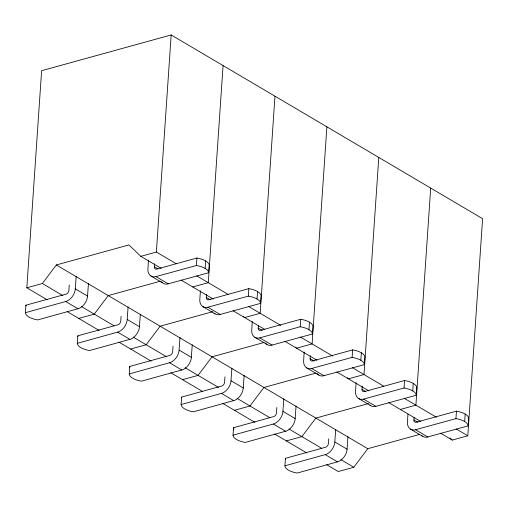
<?xml version="1.0" encoding="UTF-8"?>
<svg xmlns="http://www.w3.org/2000/svg" width="508" height="508" viewBox="0 0 508 508"><rect width="100%" height="100%" fill="white"/><g stroke="black" fill="none" stroke-linecap="round" stroke-linejoin="round"><path stroke-width="0.76" d="M47.307 299.879L26.816 287.795L41.618 70.701L171.171 34.95L482.6 218.7L467.798 435.788L452.253 440.08L440.646 433.229M88.449 283.496L87.446 297.25A11.589 8.071 -59.5 0 1 79.013 308.445L37.662 319.926A16.529 6.934 3.9 0 1 25.4 312.693L25.908 305.206L66.072 294.126A3.308 2.305 -59.5 0 0 68.866 290.417L69.24 284.963M25.4 312.693L66.751 301.212A11.589 8.071 -59.5 0 0 75.19 290.017L76.187 276.257M140.354 314.115L139.351 327.876A11.589 8.071 -59.5 0 1 130.918 339.071L89.567 350.552A16.529 6.934 3.9 0 1 77.305 343.319L77.813 335.832L117.977 324.752A3.308 2.305 -59.5 0 0 120.771 321.037L121.088 316.37M77.305 343.319L118.656 331.832A11.589 8.071 -59.5 0 0 127.095 320.637L128.092 306.883M192.259 344.741L191.256 358.496A11.589 8.071 -59.5 0 1 182.823 369.691L141.472 381.178A16.529 6.934 3.9 0 1 129.21 373.939L129.718 366.459L169.882 355.371A3.308 2.305 -59.5 0 0 172.676 351.663L173.05 346.215M148.469 260.179L147.866 269.958A11.589 8.071 -59.5 0 0 155.067 276.841L196.412 265.506A16.529 6.934 3.9 0 1 208.674 272.739L209.182 265.252A16.529 6.934 3.9 0 0 196.92 258.02L156.756 269.1A3.308 2.305 -59.5 0 1 154.375 266.821L154.584 263.709M176.174 263.728L156.369 252.044L171.171 34.95M129.21 373.939L170.561 362.458A11.589 8.071 -59.5 0 0 179 351.263L179.997 337.509M244.164 375.368L243.161 389.122A11.589 8.071 -59.5 0 1 234.728 400.317L193.377 411.798A16.529 6.934 3.9 0 1 181.115 404.565L181.623 397.078L221.786 385.997A3.308 2.305 -59.5 0 0 224.58 382.289L224.955 376.841M196.412 265.506L196.92 258.02M200.374 290.805L199.771 300.584A11.589 8.071 -59.5 0 0 206.972 307.461L248.317 296.126A16.529 6.934 3.9 0 1 260.579 303.365L261.087 295.878A16.529 6.934 3.9 0 0 248.825 288.639L208.661 299.726A3.308 2.305 -59.5 0 1 206.28 297.447L206.489 294.329M205.13 268.408L205.645 260.921M223.076 65.576L208.274 282.664L192.729 286.957M181.115 404.565L222.466 393.084A11.589 8.071 -59.5 0 0 230.905 381.889L231.902 368.135M296.069 405.994L295.072 419.748A11.589 8.071 -59.5 0 1 286.633 430.943L245.281 442.424A16.529 6.934 3.9 0 1 233.02 435.191L233.528 427.704L273.691 416.624A3.308 2.305 -59.5 0 0 276.485 412.915L276.86 407.467M248.317 296.126L248.825 288.639M252.279 321.431L251.676 331.21A11.589 8.071 -59.5 0 0 258.877 338.087L300.222 326.752A16.529 6.934 3.9 0 1 312.483 333.985L312.991 326.498A16.529 6.934 3.9 0 0 300.73 319.265L260.566 330.346A3.308 2.305 -59.5 0 1 258.185 328.073L258.343 325.736M257.035 299.028L257.55 291.541M274.98 96.203L260.179 313.29L244.634 317.583L243.497 316.497M233.02 435.191L274.371 423.71A11.589 8.071 -59.5 0 0 282.81 412.515L283.807 398.755M347.974 436.613L346.977 450.374A11.589 8.071 -59.5 0 1 338.538 461.569L297.186 473.05A16.529 6.934 3.9 0 1 284.925 465.817L285.439 458.33L325.596 447.25A3.308 2.305 -59.5 0 0 328.39 443.535L328.708 438.868M300.222 326.752L300.73 319.265M304.184 352.057L303.581 361.836A11.589 8.071 -59.5 0 0 310.782 368.713L352.127 357.378A16.529 6.934 3.9 0 1 364.388 364.611L364.896 357.124A16.529 6.934 3.9 0 0 352.635 349.891L312.471 360.972A3.308 2.305 -59.5 0 1 310.09 358.692L310.299 355.581M308.94 329.654L309.455 322.167M326.885 126.822L312.083 343.916L296.539 348.209L295.402 347.123M284.925 465.817L326.276 454.33A11.589 8.071 -59.5 0 0 334.715 443.141L335.712 429.381M352.127 357.378L352.635 349.891M356.089 382.676L355.486 392.462A11.589 8.071 -59.5 0 0 362.687 399.339L404.031 388.004A16.529 6.934 3.9 0 1 416.293 395.237L416.801 387.75A16.529 6.934 3.9 0 0 404.539 380.517L364.382 391.598A3.308 2.305 -59.5 0 1 361.994 389.319L362.204 386.207M360.845 360.28L361.359 352.793M378.79 157.448L363.988 374.542L348.444 378.828L347.307 377.742M404.031 388.004L404.539 380.517M407.943 414.09L407.391 423.081A11.589 8.071 -59.5 0 0 414.591 429.965L455.936 418.624A16.529 6.934 3.9 0 1 468.198 425.863L468.706 418.376A16.529 6.934 3.9 0 0 456.444 411.143L416.287 422.224A3.308 2.305 -59.5 0 1 413.899 419.945L414.058 417.608M412.75 390.906L413.264 383.419M430.695 188.074L415.893 405.168L400.348 409.454M455.936 418.624L456.444 411.143M464.655 421.526L465.169 414.045M26.816 287.795L42.361 283.502L56.337 264.954L128.886 244.932L140.824 256.33L161.309 268.421M326.625 464.68L338.245 471.538L353.797 467.252L367.767 448.704L419.697 434.372M140.824 256.33L156.369 252.044M160.172 281.248L108.242 295.58L94.266 314.128L78.721 318.414M150.863 275.958L163.125 283.191A11.589 8.071 -59.5 0 0 167.329 284.074L208.674 272.739M212.846 311.664L160.147 326.206L146.171 344.748L130.626 349.04M214.198 313.157A11.589 8.071 -59.5 0 0 219.234 314.7L260.579 303.365M263.982 342.5L212.052 356.826L198.076 375.374L182.531 379.666M265.392 342.97A11.589 8.071 -59.5 0 0 271.139 345.319L312.483 333.985M315.887 373.126L263.957 387.452L249.98 406L234.436 410.293M317.297 373.59A11.589 8.071 -59.5 0 0 323.044 375.945L364.388 364.611M368.56 403.536L315.862 418.078L301.892 436.626L286.341 440.912M369.913 405.035A11.589 8.071 -59.5 0 0 374.948 406.571L416.293 395.237M421.824 435.654A11.589 8.071 -59.5 0 0 426.853 437.197L468.198 425.863M196.666 275.819L228.079 294.354M248.571 306.438L280.67 325.38M300.476 337.064L332.575 356.006M352.381 367.69L383.794 386.226M404.285 398.316L436.385 417.252M456.19 428.942L467.798 435.788M181.121 280.105L213.22 299.047M233.026 310.731L264.439 329.267M284.931 341.357L317.03 360.293M336.836 371.983L368.935 390.919M388.741 402.603L420.84 421.545M154.375 266.821L157.778 268.827M206.28 297.447L210.363 299.853M258.185 328.073L262.268 330.479M310.09 358.692L314.173 361.105M361.994 389.319L365.398 391.325M413.899 419.945L417.982 422.358M156.039 276.644L168.3 283.877M207.943 307.27L220.205 314.503M259.848 337.896L272.11 345.129M311.753 368.516L324.015 375.755M363.658 399.142L375.92 406.375M415.563 429.768L427.825 437.001M202.768 306.584L215.03 313.817M254.673 337.21L266.935 344.443M306.584 367.83L318.84 375.069M358.489 398.456L370.745 405.689M410.394 429.082L422.65 436.315M56.337 264.954L367.767 448.704M75.33 288.874L87.592 296.107M127.235 319.5L139.497 326.733M179.14 350.12L191.402 357.359M231.045 380.746L243.307 387.979M282.95 411.372L295.212 418.605M334.855 441.998L347.116 449.231M42.361 283.502L62.852 295.593M81.293 306.47L114.071 325.812M133.198 337.096L166.662 356.838M185.102 367.722L218.567 387.464M237.007 398.342L269.792 417.684M288.912 428.968L321.697 448.31M340.817 459.594L353.797 467.252M65.773 301.555L78.035 308.788M117.678 332.175L129.94 339.408M169.583 362.801L181.845 370.034M221.488 393.427L233.75 400.66M273.393 424.053L285.655 431.286M325.298 454.673L337.56 461.912M67.1 311.563L99.212 330.505M119.005 342.182L151.117 361.131M170.91 372.809L202.336 391.35M222.815 403.435L254.927 422.377M274.72 434.061L306.832 453.003M449.98 437.909L452.253 440.08M285.572 459.08A16.529 6.934 3.9 0 1 285.439 458.33M233.991 429.203A16.529 6.934 3.9 0 1 233.528 427.704M181.762 397.834A16.529 6.934 3.9 0 1 181.623 397.078M162.293 282.537A11.589 8.071 -59.5 0 1 161.582 281.718M26.048 305.956A16.529 6.934 3.9 0 1 25.908 305.206M77.953 336.582A16.529 6.934 3.9 0 1 77.813 335.832M129.858 367.208A16.529 6.934 3.9 0 1 129.718 366.459"/></g></svg>
